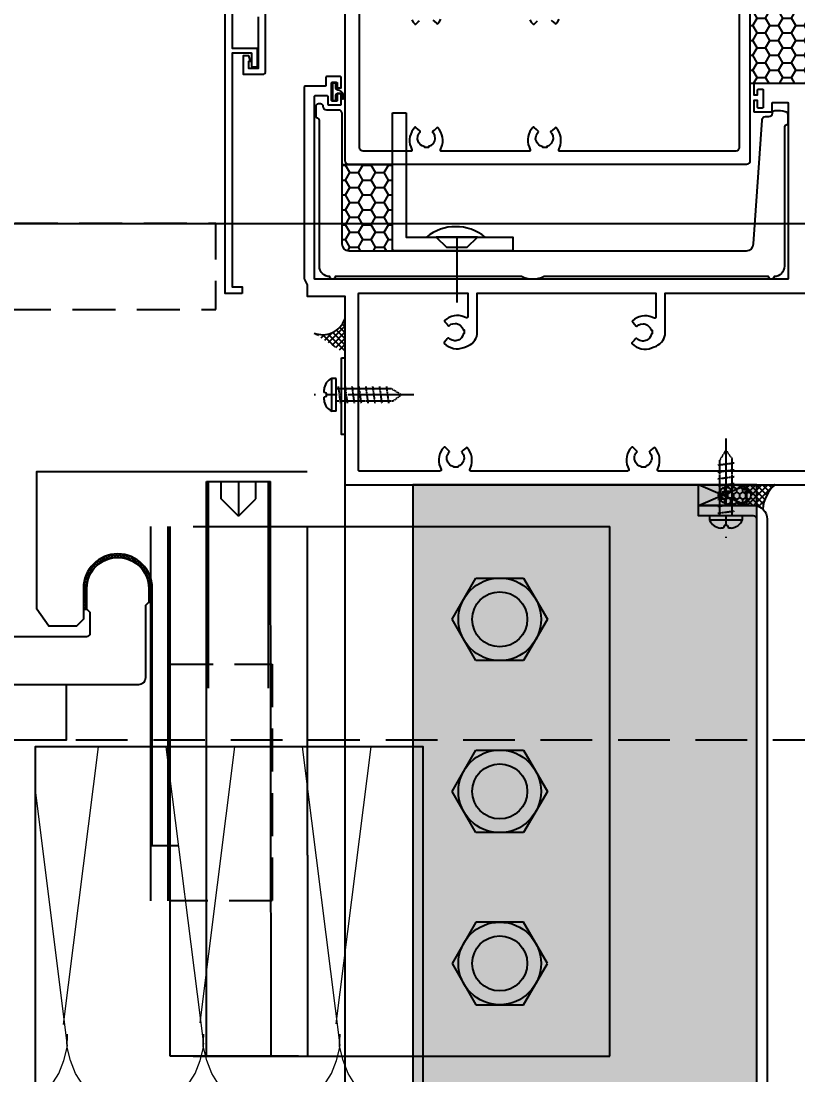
# Model space of a CAD drawing. Header units: millimetres. Extents: x 19684 to 58158, y -7929 to 13062.
# Drawn here: x 36004.4 to 36230, y 611.5 to 917.8 of the extents above; entities that cross this region are included whole.
import ezdxf

# ---------------------------------------------------------------- set-up
doc = ezdxf.new("R2010")
doc.units = ezdxf.units.MM
for name, pattern in [('ACAD_ISO04W100', [30, 24, -3, 0, -3]), ('CENTER2', [28.575000000000003, 19.05, -3.175, 3.175, -3.175]), ('HIDDEN', [0.375, 0.25, -0.125]), ('HIDDEN2', [0.1875, 0.125, -0.0625])]:
    doc.linetypes.add(name, pattern=pattern)
for name, color, linetype in [('Alum', 4, 'Continuous'), ('CASTFIX', 1, 'Continuous'), ('F-Alum', 4, 'Continuous'), ('F-Bolt', 32, 'Continuous'), ('F-center', 6, 'ACAD_ISO04W100'), ('F-gasket', 8, 'Continuous'), ('F-Gaskets', 8, 'Continuous'), ('F-Insul', 8, 'Continuous'), ('F-seslants', 8, 'Continuous'), ('F-text', 7, 'Continuous'), ('F_MISC', 8, 'Continuous'), ('HIDDEN', 1, 'HIDDEN'), ('INSUL', 173, 'Continuous'), ('POCHET', 8, 'Continuous'), ('TEXT', 7, 'Continuous')]:
    doc.layers.add(name, color=color, linetype=linetype)
doc.layers.add('Sealant', color=1, linetype='Continuous', lineweight=25)
doc.styles.add('Arial', font='arial.ttf')
doc.dimstyles.new('Arup4', dxfattribs={"dimscale": 5, "dimtxt": 1.2, "dimasz": 1, "dimexe": 1.5, "dimexo": 1.5, "dimgap": 1, "dimtad": 1, "dimdec": 0, "dimdsep": 46, "dimtxsty": 'Arial', "dimblk": 'OBLIQUE', "dimcen": 0, "dimclrd": 1, "dimclre": 1, "dimclrt": 7, "dimadec": 0, "dimazin": 0, "dimtfac": 1, "dimtdec": 0, "dimtix": 1, "dimtofl": 0, "dimtmove": 2, "dimatfit": 3, "dimfxl": 5, "dimtolj": 1, "dimtzin": 0, "dimlwd": -1, "dimlwe": -1, "dimarcsym": 0})

# ---------------------------------------------------------------- blocks, each defined once
blk = doc.blocks.new('ding1')
at = {"layer": 'CASTFIX', "color": 9, "linetype": 'CENTER2'}
blk.add_line((1214.680535677697, -4175.415606518631), (1214.680535677697, -4204.300201433828), dxfattribs=at)
at = {"layer": 'CASTFIX', "color": 8, "linetype": 'HIDDEN2'}
for p, q in [((1212.880535677697, -4181.857616678883), (1214.680535677697, -4178.922834070187)), ((1214.680535677697, -4178.922834070187), (1216.480535677697, -4181.33858421964)), ((1217.080535677697, -4182.623013990795), (1212.280535677697, -4183.266124916723)), ((1212.880535677697, -4197.922834070187), (1212.880535677697, -4181.857616678883)), ((1216.480535677697, -4197.922834070187), (1216.480535677697, -4181.33858421964)), ((1217.080535677697, -4184.623013990795), (1212.280535677697, -4185.266124916723)), ((1217.080535677697, -4186.623013990795), (1212.280535677697, -4187.266124916723)), ((1217.080535677697, -4188.623013990795), (1212.280535677697, -4189.266124916723)), ((1217.080535677697, -4190.623013990795), (1212.280535677697, -4191.266124916723)), ((1217.080535677697, -4192.623013990795), (1212.280535677697, -4193.266124916723)), ((1217.080535677697, -4194.623013990795), (1212.280535677697, -4195.266124916723)), ((1217.080535677697, -4196.623013990795), (1212.280535677697, -4197.266124916723))]:
    blk.add_line(p, q, dxfattribs=at)
at = {"layer": 'CASTFIX'}
for p, q in [((1209.930535677697, -4197.922834070187), (1209.930535677697, -4199.172834070187)), ((1219.430535677697, -4197.922834070187), (1209.930535677697, -4197.922834070187)), ((1219.430535677697, -4197.922834070187), (1219.430535677697, -4199.172834070187)), ((1219.430535677697, -4199.172834070187), (1209.930535677697, -4199.172834070187)), ((1213.980558336815, -4201.472834070186), (1213.180535677697, -4201.472834070186)), ((1214.18056401238, -4200.722834070186), (1213.980558336815, -4201.472834070186)), ((1215.180564012408, -4200.722834070186), (1214.18056401238, -4200.722834070186)), ((1215.180564012408, -4200.722834070186), (1215.380558336844, -4201.472834070186)), ((1216.180535677697, -4201.472834070186), (1215.380558336844, -4201.472834070186))]:
    blk.add_line(p, q, dxfattribs=at)
for centre, radius, start, end in [((1213.340443233555, -4197.800682089081), 3.675631999908295, 201.9199292038799, 267.5065728459988), ((1216.020628121838, -4197.800682089082), 3.675631999908523, 272.4934271540012, 338.080070796125)]:
    blk.add_arc(centre, radius, start, end, dxfattribs=at)
blk = doc.blocks.new('*U13')
at = {"layer": 'INSUL', "lineweight": 0}
h = blk.add_hatch(dxfattribs=at)
h.set_pattern_fill('岩棉', color=256, scale=99.99999999999997, style=0, pattern_type=2)
h.set_pattern_definition([(171.78891, (53.30000799999998, 199.0476189999999), (-673.201724156126, 100.0000024861342), [3.334188999999999, -696.8453999999997]), (146.908661, (56.22287299999997, 197.1428569999999), (-158.4004043832079, 100.0000013838884), [3.488732999999999, -729.1451199999997]), (132.32733, (58.39144999999997, 194.7619049999999), (-178.2004572863524, 199.9999991336095), [3.220505999999998, -673.0857999999996]), (114.796992, (59.71145299999998, 191.9047619999999), (-39.60010136608865, 99.9999994110662), [3.147327999999999, -327.3221199999999]), (91.6202240999999, (59.80573899999997, 188.5714289999999), (-19.80005000361191, 599.9999997105074), [3.334666999999999, -696.9452999999996]), (82.82482490000001, (50.09428599999998, 111.4285709999999), (138.6003494418545, 1099.999997034129), [77.75173799999993, -16250.11299999999]), (97.17517500000001, (69.70576499999997, 111.4285709999999), (-138.600352482837, 1099.999996651516), [77.751738, -16250.113]), (88.37977579999999, (59.99431099999997, 188.5714289999999), (19.80004305400806, 599.9999999021456), [3.334666999999998, -696.9452999999995]), (65.203007, (60.08859699999997, 191.9047619999999), (39.60010129581892, 99.9999995587229), [3.147327999999997, -327.3221199999998]), (47.67266909999999, (61.40860099999998, 194.7619049999999), (178.2004567313951, 199.9999997012695), [3.220505999999999, -673.0857999999997]), (33.0913383, (63.57717799999998, 197.1428569999999), (158.4004028750618, 100.0000036376687), [3.488732999999999, -729.1451199999997]), (8.211089519999998, (66.50004199999995, 199.0476189999999), (673.2017245654224, 99.99999981557862), [3.334188999999999, -696.8453999999998]), (87.16616460000002, (49.99999999999999, 109.52381), (19.8000417858467, 300.000000301778), [1.907093999999998, -398.5826499999995]), (103.9013849999999, (50.47142999999998, 107.6190479999999), (-79.2002026466053, 299.999999628344), [1.962233999999999, -410.1069899999998]), (111.603615, (51.22571699999999, 105.7142859999999), (-19.80005052895801, 99.99999996627339), [2.048674999999998, -105.5067399999999]), (122.761347, (52.45143499999998, 103.8095239999999), (-59.40015357165493, 99.99999895630111), [2.265060999999998, -473.3977299999996]), (138.290552, (54.05429599999998, 102.3809519999999), (-118.8003028617563, 100.0000020556397), [2.147087, -448.7410799999999]), (152.003514, (55.84572899999998, 101.4285709999999), (-178.2004575064848, 99.99999862560192), [2.028856999999999, -424.03119]), (166.477202, (57.82573399999997, 100.9523809999999), (-396.0010138359245, 100.0000032088845), [2.036461999999999, -425.6205499999999]), (167.070755, (59.90002499999999, 100.4761899999999), (-415.8010658158153, 99.99999981188661), [2.128248, -444.8038799999998]), (12.92924439999999, (59.90002499999999, 100.4761899999999), (415.8010659680222, 99.99999935621643), [2.128248, -444.8038799999998]), (13.52279750000001, (61.97431599999996, 100.9523809999999), (396.0010147085891, 99.99999975312375), [2.036461999999998, -425.6205499999996]), (27.99648529999999, (63.95432099999999, 101.4285709999999), (198.0005052749503, 100.0000036439554), [2.028856999999999, -424.0311899999999]), (41.70944699999998, (65.74575499999995, 102.3809519999999), (118.8003019456717, 100.0000029682972), [2.147086999999998, -448.7410799999995]), (57.2386522, (67.34861599999996, 103.8095239999999), (198.0005044485323, 300.0000016678517), [2.265060999999998, -473.3977299999996]), (68.396384, (68.57433299999997, 105.7142859999999), (19.80005041478077, 100.0000003570638), [2.048674999999998, -105.5067399999999]), (76.098615, (69.32862099999996, 107.6190479999999), (19.80005075413857, 99.99999951570953), [1.962233999999998, -410.1069899999995]), (92.83383529999995, (69.80005099999995, 109.52381), (-19.80005025124201, 299.9999998913793), [1.907093999999999, -398.5826499999998])])
h.paths.add_polyline_path([(0, 0), (1373.896708839578, 0), (1373.896708839578, 99.99999999999997), (0, 99.99999999999997)])
at = {"layer": 'INSUL'}
blk.add_lwpolyline([(0, 0), (1373.896708839578, 0), (1373.896708839578, 99.99999999999997), (0, 99.99999999999997)], close=True, dxfattribs=at)
blk = doc.blocks.new('*U16')
at = {"layer": 'INSUL', "lineweight": 0}
h = blk.add_hatch(dxfattribs=at)
h.set_pattern_fill('岩棉', color=256, scale=200, style=0, pattern_type=2)
h.set_pattern_definition([(171.78891, (106.600016, 398.0952379999998), (-1346.403448312252, 200.0000049722685), [6.668377999999999, -1393.6908]), (146.908661, (112.445746, 394.2857139999999), (-316.8008087664159, 200.0000027677768), [6.977466, -1458.29024]), (132.32733, (116.7829, 389.5238099999999), (-356.4009145727049, 399.9999982672191), [6.441011999999996, -1346.171599999999]), (114.796992, (119.422906, 383.8095239999998), (-79.20020273217732, 199.9999988221325), [6.294656, -654.6442399999999]), (91.62022409999989, (119.611478, 377.1428579999999), (-39.60010000722383, 1199.999999421015), [6.669333999999999, -1393.890599999999]), (82.82482490000001, (100.188572, 222.857142), (277.200698883709, 2199.999994068259), [155.5034759999999, -32500.22599999999]), (97.17517500000001, (139.41153, 222.857142), (-277.200704965674, 2199.999993303032), [155.503476, -32500.22600000001]), (88.37977579999999, (119.988622, 377.1428579999999), (39.60008610801613, 1199.999999804292), [6.669333999999998, -1393.890599999999]), (65.203007, (120.177194, 383.8095239999998), (79.20020259163786, 199.9999991174459), [6.294655999999996, -654.6442399999996]), (47.67266909999999, (122.817202, 389.5238099999999), (356.4009134627904, 399.9999994025392), [6.441011999999999, -1346.1716]), (33.0913383, (127.154356, 394.2857139999999), (316.8008057501236, 200.0000072753375), [6.977465999999999, -1458.29024]), (8.211089519999998, (133.0000839999999, 398.0952379999998), (1346.403449130845, 199.9999996311573), [6.668378, -1393.6908]), (87.16616460000002, (100, 219.04762), (39.6000835716934, 600.000000603556), [3.814187999999997, -797.1652999999993]), (103.9013849999999, (100.94286, 215.2380959999999), (-158.4004052932106, 599.999999256688), [3.924467999999998, -820.2139799999997]), (111.603615, (102.451434, 211.4285719999999), (-39.60010105791604, 199.9999999325468), [4.097349999999997, -211.0134799999998]), (122.761347, (104.90287, 207.6190479999999), (-118.8003071433099, 199.9999979126023), [4.530121999999998, -946.7954599999995]), (138.290552, (108.108592, 204.7619039999999), (-237.6006057235126, 200.0000041112795), [4.294174, -897.48216]), (152.003514, (111.691458, 202.857142), (-356.4009150129696, 199.9999972512039), [4.057713999999999, -848.0623800000002]), (166.477202, (115.651468, 201.9047619999999), (-792.0020276718492, 200.0000064177691), [4.072923999999999, -851.2411]), (167.070755, (119.80005, 200.9523799999999), (-831.6021316316308, 199.9999996237733), [4.256496, -889.6077599999999]), (12.92924439999999, (119.80005, 200.9523799999999), (831.6021319360445, 199.9999987124329), [4.256496, -889.6077599999999]), (13.52279750000001, (123.9486319999999, 201.9047619999999), (792.0020294171784, 199.9999995062475), [4.072923999999997, -851.2410999999994]), (27.99648529999999, (127.908642, 202.857142), (396.0010105499008, 200.0000072879108), [4.057713999999999, -848.0623800000001]), (41.70944699999998, (131.4915099999999, 204.7619039999999), (237.6006038913436, 200.0000059365944), [4.294173999999997, -897.4821599999992]), (57.2386522, (134.697232, 207.6190479999999), (396.0010088970647, 600.0000033357035), [4.530121999999997, -946.7954599999995]), (68.396384, (137.148666, 211.4285719999999), (39.60010082956155, 200.0000007141276), [4.097349999999998, -211.0134799999999]), (76.098615, (138.6572419999999, 215.2380959999999), (39.60010150827714, 199.9999990314191), [3.924467999999996, -820.2139799999993]), (92.83383529999995, (139.6001019999999, 219.04762), (-39.60010050248402, 599.9999997827587), [3.814187999999999, -797.1652999999998])])
h.paths.add_polyline_path([(0, 0), (112.7065252531479, 0), (112.7065252531479, 200), (0, 200)])
at = {"layer": 'INSUL'}
blk.add_lwpolyline([(0, 0), (112.7065252531479, 0), (112.7065252531479, 200), (0, 200)], close=True, dxfattribs=at)
blk = doc.blocks.new('A$C094F658A')
at = {"layer": 'F-gasket'}
h = blk.add_hatch(dxfattribs=at)
h.set_pattern_fill('HONEY', color=256, scale=20, style=0)
h.set_pattern_definition([(0, (-18333.11607206305, -6249.846912693669), (3.75, 2.165063509461096), [2.5, -5]), (120, (-18333.11607206305, -6249.846912693669), (-3.749999999999999, 2.165063509461097), [2.49999999999995, -4.999999999999901]), (59.99999999999999, (-18333.11607206305, -6249.846912693669), (8.326672684688674e-16, 4.330127018922194), [-5, 2.5])])
edge = h.paths.add_edge_path()
edge.add_arc((-141.1796535638496, 64.19355180660932), 1.02821907827585, 88.44835856291212, 178.4483585629121, ccw=False)
edge.add_line((-141.1518115074869, 65.22139386297204), (-123.3518115094193, 65.22139385147602))
edge.add_arc((-123.3518115094139, 64.2213938514833), 0.999999999992724, 3.626871603046311e-08, 90.0000000003127, ccw=False)
edge.add_line((-122.3518115094193, 64.22139385211631), (-122.3518114869439, 40.71322192790103))
edge.add_line((-122.3518114869439, 40.71322192790103), (-142.207495598901, 40.7132219109335))
edge.add_line((-142.207495598901, 40.7132219109335), (-142.2074956202123, 64.22139386297204))
h = blk.add_hatch(dxfattribs=at)
h.set_pattern_fill('HONEY', color=256, scale=20, style=0)
h.set_pattern_definition([(0, (-39612.66579823811, -7734.534338942816), (3.75, 2.165063509461096), [2.5, -5]), (120, (-39612.66579823811, -7734.534338942816), (-3.749999999999999, 2.165063509461097), [2.499999999999954, -4.999999999999908]), (59.99999999999999, (-39612.66579823811, -7734.534338942816), (8.326672684688674e-16, 4.330127018922194), [-5, 2.5])])
edge = h.paths.add_edge_path()
edge.add_line((-246.1718376682547, 2.105512692127377), (-246.1718562976966, 17.11251645133598))
edge.add_line((-246.1718562976966, 17.11251645133598), (-257.1749383480565, 17.11251645133598))
edge.add_line((-257.1749383480565, 17.11251645133598), (-260.8749383898612, 17.11251645133598))
edge.add_line((-260.8749383898612, 17.11251645133598), (-260.8749197604193, 2.105512619920773))
edge.add_line((-260.8749197604193, 2.105512619920773), (-260.8749197604193, -5.887647934810957))
edge.add_arc((-258.8749197604193, -5.887647934810957), 2, 180, 270)
edge.add_line((-258.8749197604193, -7.887647934810957), (-245.6718376682547, -7.887647934781853))
edge.add_arc((-245.6718376682693, -7.387647934796405), 0.4999999999854481, 180.0000000016675, 270.00000000166756, ccw=False)
edge.add_line((-246.1718376682547, -7.387647934810957), (-246.1718376682547, 2.105512692127377))
at = {"layer": 'F-Alum'}
blk.add_line((-246.1718562976966, 32.19041691612802), (-242.1718562976966, 32.19041691612802), dxfattribs=at)
for points in [[(-289.7807992888702, -20.34693403798155), (-294.7807992888702, -20.34693403798155), (-294.7807992888702, 70)], [(-240.5632654406072, 59.21873234031955), (-240.1700131941179, 58.58952874594252), (-239.6981104983279, 58.0389756008517), (-239.6194600490271, 57.96032515153638), (-239.5014843750832, 57.96032515153638), (-239.3835087011394, 57.99965037619404), (-238.6953172697686, 58.62885397058562), (-238.3413902479224, 58.90413054311648)], [(-234.4481930076436, 59.14008189103333), (-234.0942659858119, 58.86480531847337), (-233.2633068910509, 58.12617501203204), (-233.0718101449311, 58.07830082549481), (-232.9800512873917, 58.1241802542645), (-232.4819317751826, 58.7468296445295), (-232.1280047533364, 59.37603323892108)], [(-206.2182983290404, 59.21873234031955), (-205.8250460825511, 58.58952874594252), (-205.3531433867611, 58.0389756008517), (-205.2744929374603, 57.96032515153638), (-205.1565172635164, 57.96032515153638), (-205.0385415895726, 57.99965037619404), (-204.3503501582018, 58.62885397058562), (-203.9964231363556, 58.90413054311648)], [(-200.1032258960768, 59.14008189103333), (-199.7492988742451, 58.86480531847337), (-198.9183397794841, 58.12617501203204), (-198.7268430333643, 58.07830082549481), (-198.6350841758249, 58.1241802542645), (-198.1369646636158, 58.7468296445295), (-197.7830376417696, 59.37603323892108)]]:
    blk.add_lwpolyline(points, dxfattribs=at)
for points in [[(-292.7807992888702, 67.70000000001164), (-292.7807992888702, 51), (-285.5008423742693, 51), (-285.5008423742693, 45.74506357431528, -0.4142135623645707), (-285.7508423742693, 45.49506357428618), (-286.7007923742494, 45.49506357428618, -0.414213562373095), (-287.0007923742378, 45.79506357430364), (-287.0007923742378, 49.29999999998836, 0.4142135623730951), (-287.2007923742494, 49.5), (-292.7809992888797, 49.5), (-292.7809992888797, -18.34693403798155), (-289.7807992888702, -18.34693403798155), (-289.7807992888702, -20.34693403798155)], [(-285.2220852225582, 60.14543816653895), (-285.2220852225582, 45.06374013668392), (-287.9052857781498, 45.06374013668392), (-287.9052857781498, 47.19279527748586), (-287.3686456670257, 47.19279527748586), (-287.9052857781498, 48.80271561082918), (-289.5152061115077, 48.80271561082918), (-289.5152061115077, 43.45381980331149), (-283.5755247780908, 43.45381980331149, 0.4142135623730949), (-283.0755247780908, 43.95381980332604), (-283.0755247780908, 64.3652788332547)], [(-260, 64.3652788332547), (-260, 18.31386352633126, 0.414213562373095), (-259, 17.31386352633126), (-143.2074956095603, 17.31386352633126, 0.4142135623731178), (-142.2074956095457, 18.31386352633126), (-142.2074956095603, 63.90191894437885, -0.4142135623731173)], [(-145.4273362762615, 63.9019189443643), (-145.4273362762615, 22.07034430415661, -0.4142135623730701), (-146.427336276276, 21.07034430414205), (-197.5836476259719, 21.07034430414205, -0.5174655677545755), (-197.8665447260428, 21.4701903394598), (-197.3897853952803, 22.82100844327942), (-197.2324844966934, 23.56818771161488), (-197.2324844966934, 24.354692204608), (-197.2718097213365, 25.10187147294346), (-197.4684358445811, 25.84905074127892), (-197.7830376417696, 26.59623000961437), (-198.1369646636158, 27.22543360400596), (-198.6388294353237, 27.85276456864085), (-198.8344699639711, 27.89189267437905), (-199.0414448305528, 27.73666152443911), (-199.7492988742451, 27.10745793004753), (-200.1032258960768, 26.83218135750212), (-200.2133365251066, 26.61196009948617), (-200.1818763453775, 26.51757956031361), (-199.9459249974752, 26.28162821242586), (-199.6088516433374, 25.6074815041211), (-199.4982224399428, 24.61181867343839), (-199.6313232002867, 24.07941563206259), (-200.0393224060244, 23.26341722058714), (-200.7746676947427, 22.63312125884113), (-201.3616330848599, 22.41300923755625), (-201.3616330848599, 22.15247962424473), (-202.4627393750416, 22.15247962424473), (-202.4627393750416, 22.34419009441626), (-203.209918643377, 22.62438232003478), (-203.6818213391525, 22.91932150488719), (-204.1593419241835, 23.4764288541046), (-204.3503501582018, 23.92211473346106), (-204.5763488257944, 24.50325416438864), (-204.4655168875324, 25.50074160867371), (-204.0750735856564, 26.28162821242586), (-203.7919319681969, 26.61196009945706), (-203.7604717884678, 26.67488045891514), (-203.7604717884678, 26.75353090820136), (-203.7997970131109, 26.87150658215978), (-203.9964231363556, 27.06813270540442), (-204.3503501582018, 27.34340927794983), (-205.0385415895726, 27.97261287234141), (-205.1565172635164, 28.01193809698452), (-205.2744929374603, 28.01193809698452), (-205.3531433868047, 27.9332876476401), (-205.8250460825511, 27.38273450259294), (-206.2182983290404, 26.75353090820136), (-206.5329001262435, 26.04567686452356), (-206.7688514741312, 25.2984975961881), (-206.847501923432, 24.51199310319498), (-206.847501923432, 23.76481383485952), (-206.7295262494881, 22.97830934188096), (-206.4935749015858, 22.27045529818861), (-206.1699747623352, 21.48456924574566, -0.5338388893788827), (-206.4473781918932, 21.07034430415661), (-231.9286147375387, 21.07034430414205, -0.5174655677546578), (-232.2115118376096, 21.4701903394598), (-231.7347525068471, 22.82100844327942), (-231.5774516082602, 23.56818771161488), (-231.5774516082602, 24.354692204608), (-231.6167768329033, 25.10187147294346), (-231.8134029561479, 25.84905074127892), (-232.1280047533364, 26.59623000961437), (-232.4819317751826, 27.22543360400596), (-232.9837965468905, 27.85276456864085), (-233.1794370755379, 27.89189267437905), (-233.3864119421196, 27.73666152443911), (-234.0942659858119, 27.10745793004753), (-234.4481930076436, 26.83218135750212), (-234.5583036366734, 26.61196009948617), (-234.5268434569443, 26.51757956031361), (-234.290892109042, 26.28162821242586), (-233.9538187549042, 25.6074815041211), (-233.8431895515096, 24.61181867343839), (-233.9762903118535, 24.07941563206259), (-234.3842895175912, 23.26341722058714), (-235.1196348063095, 22.63312125884113), (-235.7066001964267, 22.41300923755625), (-235.7066001964267, 22.15247962424473), (-236.8077064866084, 22.15247962424473), (-236.8077064866084, 22.34419009441626), (-237.5548857549438, 22.62438232003478), (-238.0267884507193, 22.91932150488719), (-238.5043090357503, 23.4764288541046), (-238.6953172697686, 23.92211473346106), (-238.9213159373612, 24.50325416438864), (-238.8104839990992, 25.50074160867371), (-238.4200406972232, 26.28162821242586), (-238.1368990797637, 26.61196009945706), (-238.1054389000346, 26.67488045891514), (-238.1054389000346, 26.75353090820136), (-238.1447641246777, 26.87150658215978), (-238.3413902479224, 27.06813270540442), (-238.6953172697686, 27.34340927794983), (-239.3835087011394, 27.97261287234141), (-239.5014843750832, 28.01193809698452), (-239.6194600490271, 28.01193809698452), (-239.6981104983715, 27.9332876476401), (-240.1700131941179, 27.38273450259294), (-240.5632654406072, 26.75353090820136), (-240.8778672378103, 26.04567686452356), (-241.113818585698, 25.2984975961881), (-241.1924690349988, 24.51199310319498), (-241.1924690349988, 23.76481383485952), (-241.0744933610549, 22.97830934188096), (-240.8385420131526, 22.27045529818861), (-240.514941873902, 21.48456924574566, -0.5338388893789282), (-240.79234530346, 21.07034430415661), (-254.7068791110505, 21.07034430414205, -0.4142135623732741), (-255.7068791110651, 22.07034430417116), (-255.7068791110505, 63.90191894437885, -0.4142135623730708)], [(-124.3205499226169, 40.71322192680964), (-141.0012831990316, 40.71322192679509, 0.4142135623729753), (-141.2012831990432, 40.51322192678344), (-141.2012831990432, 37.42581587654422), (-140.1054811822978, 37.42581587654422), (-140.1054811822978, 38.86951890168712, -0.4142135623730951), (-139.9054811823007, 39.06951890166965), (-138.6617781571549, 39.06951890166965, -0.4142135623733033), (-138.4617781571578, 38.86951890168712), (-138.4617781571724, 33.7905088178959, -0.4142135623746013), (-138.6617781571695, 33.59050881789881), (-139.9054811822862, 33.59050881789881, -0.4142135623713806), (-140.1054811822978, 33.79050881791045), (-140.1054811822978, 35.78211285141879), (-141.2012831990432, 35.78211285141879), (-141.2012831990432, 32.69470680115046, 0.4142135623730951), (-141.0012831990607, 32.49470680115337), (-136.0578031602781, 32.49470680115337, 0.4142135623730951), (-135.8578031602665, 32.69470680116501), (-135.8578031602665, 35.0342118430417, -0.4142135623735659), (-135.6578031602548, 35.23421184303879), (-131.4432630314986, 35.23421184302424, -0.4142135623726463), (-131.2432630315161, 35.0342118430417), (-131.2432630315161, -15.9861364736862, -0.4142135623730906), (-131.4432630315132, -16.18613647368329), (-268.5664161340101, -16.18613647366874, -0.4142135623730949), (-268.7664161340217, -15.9861364736571), (-268.7664161340217, 37.0342118430417, -0.4142135623737194), (-268.5664161340246, 37.23421184303879), (-265.1311090753734, 37.23421184302424, -0.4142135623729286), (-264.9311090753909, 37.0342118430417), (-264.9311090753909, 34.69470680115046, 0.414213562373553), (-264.7311090754083, 34.49470680115337), (-261.2958020167425, 34.49470680115337, 0.4142135623734385), (-261.0958020167454, 34.69470680115046), (-261.09580201676, 37.78211285141879), (-262.1916040335054, 37.78211285141879), (-262.1916040335054, 35.7905088178959, -0.4142135623748017), (-262.3916040335025, 35.59050881789881), (-263.6353070586483, 35.59050881789881, -0.4142135623715966), (-263.8353070586454, 35.7905088178959), (-263.8353070586454, 40.86951890168712, -0.4142135623728871), (-263.6353070586483, 41.06951890166965), (-262.391604033488, 41.06951890166965, -0.4142135623738339), (-262.1916040335054, 40.86951890168712), (-262.1916040335054, 39.42581587654422), (-261.09580201676, 39.42581587654422), (-261.09580201676, 42.51322192681255, 0.4142135623736362), (-261.2958020167571, 42.71322192680964), (-265.2790100837592, 42.71322192679509, 0.4142135623725123), (-265.4790100837708, 42.51322192678344), (-265.4790100837708, 40.1737168849213, -0.4142135623734697), (-265.6790100837679, 39.97371688490966), (-271.5798716801073, 39.97371688490966, 0.414213562373532), (-271.7798716801044, 39.77371688492713), (-271.7798716801044, -16.13892287817725, 0.1164338214658382), (-271.7587571182958, -16.22836559727148), (-270.9580201675271, -17.82983949880872), (-270.9580201675271, -21.11724554907414), (-260, -21.11724554907414), (-260, -75.90734638672438), (-81.00106320224586, -75.90734638672438)], [(-54.35391379179782, -71.90734638672438), (-168.9269166139129, -71.90734638672438, -0.5174655677545603), (-169.2098137139837, -71.50750035140663), (-168.7330543832359, -70.15668224758701), (-168.5757534846343, -69.40950297925156), (-168.5757534846343, -68.62299848625844), (-168.6150787092774, -67.87581921792298), (-168.8117048325366, -67.12863994958752), (-169.1263066297251, -66.38146068125207), (-169.4802336515713, -65.75225708686048), (-169.9820984232792, -65.12492612222559), (-170.177738951912, -65.08579801648739), (-170.3847138184938, -65.24102916642732), (-171.0925678621861, -65.87023276081891), (-171.4464948840323, -66.14550933336432), (-171.5566055130475, -66.36573059138027), (-171.5251453333331, -66.46011113055283), (-171.4071696593601, -66.57808680452581), (-171.1122304745222, -66.99100166329299), (-170.9352669635846, -67.52189219609136), (-170.8566165142984, -68.22974623976916), (-170.8959417389415, -68.58367326161533), (-170.9745921882422, -68.89827505880385), (-171.2891939854308, -69.52747865319543), (-171.4858201086754, -69.80275522574084), (-172.0363732537662, -70.27465792153089), (-172.3509750509693, -70.43195882013242), (-172.7049020728009, -70.56468145331019), (-172.7049020728009, -70.8252110666217), (-173.8060083629825, -70.8252110666217), (-173.8060083629825, -70.63350059645018), (-174.553187631318, -70.35330837083166), (-175.0250903270935, -70.05836918597925), (-175.3790173489542, -69.6454543271393), (-175.5756434721989, -69.33085252995079), (-175.6936191461573, -69.05557595740538), (-175.8312574324227, -68.7016489355592), (-175.8705826570804, -68.38704713837069), (-175.8705826570804, -68.03312011652451), (-175.8312574324227, -67.67919309467834), (-175.7329443708004, -67.32526607283216), (-175.4183425736119, -66.69606247844058), (-175.1352009561379, -66.36573059140937), (-175.1037407764088, -66.3028102319513), (-175.1037407764088, -66.22415978266508), (-175.1430660010519, -66.10618410872121), (-175.3396921243111, -65.90955798546202), (-175.6936191461573, -65.63428141291661), (-176.3818105775135, -65.00507781852502), (-176.4997862514574, -64.96575259388192), (-176.6177619254158, -64.96575259388192), (-176.6964123747457, -65.04440304322634), (-177.1683150704921, -65.5949561882735), (-177.5615673169959, -66.22415978266508), (-177.8761691141844, -66.93201382634288), (-178.1121204620868, -67.67919309467834), (-178.190770911373, -68.46569758767146), (-178.190770911373, -69.21287685600691), (-178.0727952374291, -69.99938134898548), (-177.8368438895413, -70.70723539267783), (-177.5132437502907, -71.49312144512078, -0.5338388893789205), (-177.7906471798342, -71.90734638670983), (-223.4409794256499, -71.90734638672438, -0.5174655677546278), (-223.7238765257207, -71.50750035140663), (-223.2471171949728, -70.15668224758701), (-223.0898162963713, -69.40950297925156), (-223.0898162963713, -68.62299848625844), (-223.1291415210144, -67.87581921792298), (-223.3257676442736, -67.12863994958752), (-223.6403694414621, -66.38146068125207), (-223.9942964633083, -65.75225708686048), (-224.4961612350162, -65.12492612222559), (-224.691801763649, -65.08579801648739), (-224.8987766302307, -65.24102916642732), (-225.6066306739231, -65.87023276081891), (-225.9605576957692, -66.14550933336432), (-226.0706683247845, -66.36573059138027), (-226.03920814507, -66.46011113055283), (-225.921232471097, -66.57808680452581), (-225.6262932862592, -66.99100166329299), (-225.4493297753215, -67.52189219609136), (-225.3706793260353, -68.22974623976916), (-225.4100045506784, -68.58367326161533), (-225.4886549999792, -68.89827505880385), (-225.8032567971677, -69.52747865319543), (-225.9998829204123, -69.80275522574084), (-226.5504360655032, -70.27465792153089), (-226.8650378627062, -70.43195882013242), (-227.2189648845379, -70.56468145331019), (-227.2189648845379, -70.8252110666217), (-228.3200711747195, -70.8252110666217), (-228.3200711747195, -70.63350059645018), (-229.0672504430549, -70.35330837083166), (-229.5391531388304, -70.05836918597925), (-229.8930801606912, -69.6454543271393), (-230.0897062839358, -69.33085252995079), (-230.2076819578942, -69.05557595740538), (-230.3453202441597, -68.7016489355592), (-230.3846454688173, -68.38704713837069), (-230.3846454688173, -68.03312011652451), (-230.3453202441597, -67.67919309467834), (-230.2470071825373, -67.32526607283216), (-229.9324053853488, -66.69606247844058), (-229.6492637678748, -66.36573059140937), (-229.6178035881458, -66.3028102319513), (-229.6178035881458, -66.22415978266508), (-229.6571288127889, -66.10618410872121), (-229.8537549360481, -65.90955798546202), (-230.2076819578942, -65.63428141291661), (-230.8958733892505, -65.00507781852502), (-231.0138490631944, -64.96575259388192), (-231.1318247371528, -64.96575259388192), (-231.2104751864827, -65.04440304322634), (-231.682377882229, -65.5949561882735), (-232.0756301287329, -66.22415978266508), (-232.3902319259214, -66.93201382634288), (-232.6261832738237, -67.67919309467834), (-232.7048337231099, -68.46569758767146), (-232.7048337231099, -69.21287685600691), (-232.586858049166, -69.99938134898548), (-232.3509067012783, -70.70723539267783), (-232.0273065620277, -71.49312144512078, -0.5338388893788903), (-232.3047099915711, -71.90734638670983), (-255.8000000000175, -71.90734638672438, -0.4142135623731991), (-256, -71.7073463867273), (-256, -20.38613647366583, -0.4142135623731366), (-255.8000000000029, -20.18613647366874), (-224.2516020324401, -20.18613647366874), (-224.2516020324401, -27.08234230782546, -0.5174655677543073), (-224.6514480677724, -27.3652394078963), (-226.0022661715775, -26.88848007714842), (-226.749445439913, -26.73117917856143), (-227.5359499329061, -26.73117917856143), (-228.2831292012415, -26.77050440320454), (-229.030308469577, -26.96713052646373), (-229.7774877379125, -27.2817323236377), (-230.4066913322895, -27.63565934548387), (-231.0340222969389, -28.13752411719179), (-231.0731504026626, -28.33316464583913), (-230.9179192527372, -28.54013951242086), (-230.2887156583456, -29.24799355611322), (-230.0134390858002, -29.60192057795939), (-229.7932178277697, -29.71203120697464), (-229.6988372886117, -29.68057102724561), (-229.5808616146387, -29.56259535328718), (-229.1679467558715, -29.26765616844932), (-228.6370562230732, -29.09069265751168), (-227.9292021793954, -29.01204220822547), (-227.5752751575492, -29.05136743286857), (-227.2606733603607, -29.13001788215479), (-226.6314697659691, -29.44461967935786), (-226.3561931934237, -29.6412458026025), (-225.8842904976336, -30.19179894769331), (-225.7269895990321, -30.50640074489638), (-225.5942669658398, -30.86032776672801), (-225.3337373525428, -30.86032776672801), (-225.3337373525428, -31.96143405690964), (-225.5254478226998, -31.96143405690964), (-225.8056400483329, -32.7086133252451), (-226.1005792331853, -33.18051602103515), (-226.5134940920252, -33.53444304288132), (-226.8280958892137, -33.73106916612596), (-227.1033724617591, -33.84904484008439), (-227.4572994836053, -33.98668312634982), (-227.7719012807938, -34.02600835100748), (-228.12582830264, -34.02600835100748), (-228.4797553244862, -33.98668312634982), (-228.8336823463324, -33.8883700647275), (-229.4628859407094, -33.57376826752443), (-229.7932178277551, -33.29062665006495), (-229.8561381872132, -33.25916647033591), (-229.9347886364994, -33.25916647033591), (-230.0527643104433, -33.29849169497902), (-230.2493904337025, -33.49511781823821), (-230.5246670062479, -33.84904484008439), (-231.1538706006249, -34.53723627144063), (-231.1931958252826, -34.65521194538451), (-231.1931958252826, -34.77318761934293), (-231.1145453759236, -34.85183806867281), (-230.563992230891, -35.3237407644192), (-229.9347886364994, -35.71699301092303), (-229.2269345928216, -36.03159480811155), (-228.4797553244862, -36.26754615601385), (-227.6932508314931, -36.34619660530007), (-226.9460715631576, -36.34619660530007), (-226.159567070179, -36.22822093135619), (-225.4517130264867, -35.99226958345389), (-224.6658269740292, -35.66866944421781, 0.2877505058483109), (-221.5120969905693, -32.17158029929851), (-221.5120969905693, -20.18613647366874), (-169.6800757083838, -20.18613647366874), (-169.6800757083838, -27.19417035886727, -0.5174655677543089), (-170.0799217437016, -27.47706745893811), (-171.4307398475212, -27.00030812817567), (-172.1779191158566, -26.84300722958869), (-172.9644236088498, -26.84300722958869), (-173.7116028771852, -26.8823324542318), (-174.4587821455207, -27.07895857747644), (-175.2059614138561, -27.39356037466496), (-175.8351650082332, -27.74748739651113), (-176.4624959728826, -28.24935216821905), (-176.5016240786063, -28.44499269686639), (-176.3463929286809, -28.65196756343357), (-175.7171893342893, -29.35982160712592), (-175.4419127617439, -29.7137486289721), (-175.2216915037134, -29.8238592580019), (-175.1273109645554, -29.79239907827287), (-175.0093352905824, -29.67442340429989), (-174.5964204318152, -29.37948421947658), (-174.0655298990168, -29.20252070852439), (-173.357675855339, -29.12387025923817), (-173.0037488334929, -29.16319548388128), (-172.6891470363043, -29.24184593318205), (-172.0599434419128, -29.55644773037056), (-171.7846668693674, -29.75307385361521), (-171.3127641735773, -30.30362699870602), (-171.1554632749758, -30.61822879590909), (-171.0227406417835, -30.97215581775527), (-170.7622110284865, -30.97215581775527), (-170.7622110284865, -32.0732621079369), (-170.9539214986435, -32.0732621079369), (-171.2341137242765, -32.82044137627236), (-171.5290529091289, -33.29234407204785), (-171.9419677679689, -33.64627109389403), (-172.2565695651574, -33.84289721713867), (-172.5318461377028, -33.9608728910971), (-172.885773159549, -34.09851117737708), (-173.2003749567375, -34.13783640202018), (-173.5543019785837, -34.13783640202018), (-173.9082290004299, -34.09851117737708), (-174.262156022276, -34.0001981157402), (-174.8913596166531, -33.68559631855169), (-175.2216915036988, -33.40245470107766), (-175.2846118631569, -33.37099452136317), (-175.3632623124431, -33.37099452136317), (-175.481237986387, -33.41031974600628), (-175.6778641096462, -33.60694586925092), (-175.9531406821916, -33.9608728910971), (-176.5823442765686, -34.64906432246789), (-176.6216695012263, -34.76703999639722), (-176.6216695012263, -34.88501567035564), (-176.5430190518673, -34.96366611970006), (-175.9924659068347, -35.43556881544646), (-175.3632623124431, -35.82882106193574), (-174.6554082687653, -36.14342285913881), (-173.9082290004299, -36.37937420702656), (-173.1217245074367, -36.45802465631277), (-172.3745452391013, -36.45802465631277), (-171.5880407461227, -36.34004898238345), (-170.8801867024304, -36.10409763448115), (-170.0943006499729, -35.78049749523052, 0.2877505058483109), (-166.9405706665129, -32.28340835031122), (-166.9405706665129, -20.18613647366874), (-125.8902292310086, -20.18613647366874)]]:
    blk.add_lwpolyline(points, format="xyb", dxfattribs=at)
blk.add_lwpolyline([(-258.8749197584984, -7.88764792328584), (-143.3062073578549, -7.886145244570798, 0.4142135623730098), (-141.3062073578549, -5.886145244570798), (-138.8062073578549, 30.11390414999914, -0.4142135623730295), (-137.8062073578549, 31.11390414999914), (-136.8062073578549, 31.11390414999914, 0.414213562373095), (-135.8062073578549, 32.11390414999914), (-135.8062073578549, 32.41390415001661, -0.26197165896624), (-134.8062073578549, 32.91390415001661, -0.06416357628995602), (-132.0754148848864, 32.62682878473424, -0.3475337925585293), (-131.3062073578549, 31.65382578657591), (-131.3062073578549, 29.11390414999914, -0.414213562373095), (-131.8062073578549, 28.61390414999914, 0.414213562373095), (-132.3062073578549, 28.11390414999914), (-132.3062073579131, -12.3861452445708, -0.414213562373095), (-135.3062073579131, -15.3861452445708, -0.9999999999999999), (-136.9062073578898, -15.3861452445708), (-202.1071326057572, -15.3861452445708, -0.2424242424232402), (-208.7071326057339, -15.3861452445708), (-262.7749197585217, -15.38764792328584, -0.9999999999999999), (-264.3749197584984, -15.38764792331494, -0.414213562373095), (-267.3749197584984, -12.38764792331494), (-267.3749197584984, 30.11240147124045, 0.414213562373095), (-267.8749197584984, 30.61240147124045, -0.414213562373095), (-268.3749197584984, 31.11240147124045), (-268.3749197584984, 34.41240147125791, -0.26197165896624), (-267.3749197584984, 34.91240147125791, -0.26197165896624), (-266.3749197584984, 34.41240147125791), (-266.3749197584984, 34.11240147124045, 0.414213562373095), (-265.3749197584984, 33.11240147124045), (-261.8749197584984, 33.11240147124045, -0.4142135623730622), (-260.8749197584984, 32.11240147124045), (-260.8749197584984, -5.88764792328584, 0.4142135623731104), (-258.8749197584984, -7.88764792328584)], format="xyb", close=True, dxfattribs=at)
at = {"layer": 'F-Alum', "elevation": -1.357158461272619e-10}
blk.add_lwpolyline([(-242.1718562976966, 32.19041691612802), (-242.1718376682547, -3.887647934781853), (-211.1718376682547, -3.887647934810957), (-211.1718376682547, -7.887647934810957), (-245.6718376682547, -7.887647934781853, -0.4142135623729447), (-246.1718376682547, -7.387647934810957), (-246.1718562976966, 32.19041691612802)], format="xyb", dxfattribs=at)
at = {"layer": 'F-gasket'}
blk.add_lwpolyline([(-142.2074956202123, 64.22139386297204, -0.4142135623730951), (-141.1518115074869, 65.22139386297204), (-123.3518115094193, 65.22139385147602, -0.4142135621890232), (-122.3518115094193, 64.22139385211631), (-122.3518114869439, 40.71322192790103), (-142.207495598901, 40.7132219109335)], format="xyb", close=True, dxfattribs=at)
at = {"layer": 'F-gasket', "ltscale": 250}
blk.add_lwpolyline([(-246.1718376682547, 2.105512692127377), (-246.1718562976966, 17.11251645133598), (-257.1749383480565, 17.11251645133598), (-260.8749383898612, 17.11251645133598), (-260.8749197604193, 2.105512619920773), (-260.8749197604193, -5.887647934810957, 0.4142135623730315), (-258.8749197604193, -7.887647934810957), (-245.6718376682547, -7.887647934781853, -0.4142135623730945), (-246.1718376682547, -7.387647934810957)], format="xyb", close=True, dxfattribs=at)
at = {"layer": 'F-Gaskets'}
blk.add_lwpolyline([(-262.8233835273422, 40.83001385978423), (-263.3234335273155, 40.83001385978423, 0.414213562373095), (-263.573408527358, 40.58003885979997), (-263.573408527358, 36.0799888597976, 0.414213562373095), (-263.3234335273155, 35.83001385978423), (-262.8233835273422, 35.83001385978423, 0.4142135623732282), (-262.573408527358, 36.0799888597976), (-262.573408527358, 37.33006385978661, -0.414213562373095), (-262.0734585273312, 37.83001385978423), (-261.7736664183321, 37.83001385978423, -0.5173964972509594), (-260.8120457786717, 36.74297382539953, 0.2759327187054382), (-260.8359654296655, 36.52287618318223, 0.7886358641544985), (-260.4327555263881, 36.39282484992873, 0.4573379824077483), (-261.8496302188723, 38.78611821919912), (-262.0734585273312, 38.83001385978423, -0.414213562373095), (-262.573408527358, 39.32996385978186), (-262.573408527358, 40.58003885979997, 0.414213562373095)], format="xyb", close=True, dxfattribs=at)
at = {"layer": 'POCHET', "linetype": 'CENTER2'}
blk.add_line((-227.4323008639913, -3.887647934781853), (-227.4323008640495, -24.88764793478185), dxfattribs=at)
at = {"layer": 'POCHET'}
blk.add_lwpolyline([(-233.4323008639913, -3.887647934781853), (-230.4323008639913, -6.887647934781853), (-224.4323008639913, -6.887647934781853), (-221.4323008639913, -3.887647934810957)], close=True, dxfattribs=at)
blk.add_arc((-227.7911575571343, -14.45784672076115), 13.57319233015869, 51.14677504395269, 128.8532249560473, dxfattribs=at)
blk = doc.blocks.new('_OBLIQUE')
at = {"color": 0, "linetype": 'ByBlock'}
blk.add_line((-0.5, -0.5), (0.5, 0.5), dxfattribs=at)
blk = doc.blocks.new('*D118')
at = {"color": 1, "linetype": 'Continuous', "transparency": 16777216}
for p, q in [((36480.11599859057, 858.9247066377607), (36480.11599859057, 868.9247066377607)), ((35939.40225916869, 858.9188761364817), (36495.11599859057, 858.9188761364818)), ((36419.69810728657, 858.9247066377607), (36495.11599859057, 858.9247066377607)), ((36480.11599859057, 858.9188761364818), (36480.11599859057, 848.9188761364818))]:
    blk.add_line(p, q, dxfattribs=at)
at = {"layer": 'Defpoints', "color": 0, "transparency": 16777216}
for p in [(35924.40225916869, 858.9188761364817), (36404.69810728657, 858.9247066377607), (36480.11599859057, 858.9188761364818)]:
    blk.add_point(p, dxfattribs=at)
at = {"color": 1, "transparency": 16777216, "xscale": 10, "yscale": 10, "zscale": 10}
for p, rotation in [((36480.11599859057, 858.9247066377607), 270), ((36480.11599859057, 858.9188761364818), 90)]:
    blk.add_blockref('_OBLIQUE', p, dxfattribs=dict(at, rotation=rotation))
at = {"color": 7, "transparency": 16777216, "insert": (36463.9891227379, 858.9217913871107), "char_height": 12, "attachment_point": 5, "rotation": 90, "style": 'Arial'}
blk.add_mtext('\\A1;0', dxfattribs=at)

msp = doc.modelspace()

# ---------------------------------------------------------------- hatches: boundary and pattern name
at = {"layer": 'F-Insul', "ltscale": 250}
h = msp.add_hatch(dxfattribs=at)
h.set_pattern_fill('ANSI37', color=256, scale=10, angle=-90.00000000000001, style=0)
h.set_pattern_definition([(44.99999999999999, (34010.6324823124, -21398.83867526611), (0.8838834764831843, -0.8838834764831843), []), (315, (34010.6324823124, -21398.83867526611), (-0.8838834764831843, -0.8838834764831843), [])])
edge = h.paths.add_edge_path()
edge.add_line((36096.96559511901, 822.1040515797822), (36089.44841859459, 827.1335733063343))
edge.add_arc((36092.02294331018, 834.0915841102569), 7.419035776873867, 249.6950865131287, 314.229459687127)
edge.add_line((36097.19797021896, 828.7754587964619), (36096.96559511901, 822.1040515797677))
edge = h.paths.add_edge_path()
edge.add_line((36098.40289544128, 822.1110437506604), (36096.96559511901, 822.1040515797677))
edge.add_line((36096.96559511901, 822.1040515797677), (36097.19797021895, 828.7754587964619))
edge.add_arc((36092.31132281532, 832.7304588207217), 6.286600674392655, 321.0150795681439, 345.6910612625456)
edge.add_line((36098.40289544128, 831.1767242931846), (36098.40289544129, 822.111043750675))
at = {"layer": 'F-seslants', "ltscale": 250}
h = msp.add_hatch(dxfattribs=at)
h.set_pattern_fill('HONEY', color=256, scale=8, angle=-90.00000000000001, style=0)
h.set_pattern_definition([(90, (11614.55570095167, 2273.345146576411), (0.8660253999999997, 1.5), [1, -2]), (330.0000000000001, (11614.55570095167, 2273.345146576411), (0.8660254056766584, -1.499999996722579), [1, -2]), (30.00000000000004, (11614.55570095167, 2273.345146576411), (1.732050805676658, 3.277420613658806e-09), [-2, 1])])
edge = h.paths.add_edge_path()
edge.add_ellipse((36211.64830557261, 780.015267774902), major_axis=(4.705385209057566, 1.250745287965791e-07), ratio=0.6380121188650788, start_angle=0, end_angle=360)
h = msp.add_hatch(dxfattribs=at)
h.set_pattern_fill('ANSI37', color=256, scale=10, style=0)
h.set_pattern_definition([(315, (11204.84498711845, 2366.134656648911), (-0.8838834764831843, -0.8838834764831844), []), (225, (11204.84498711845, 2366.134656648911), (-0.8838834764831844, 0.8838834764831843), [])])
edge = h.paths.add_edge_path()
edge.add_ellipse((36211.64830557261, 780.015267774902), major_axis=(4.705385209057566, 1.250745287965791e-07), ratio=0.6380121188650788, start_angle=317.3473259395387, end_angle=402.6526721170927, ccw=False)
edge.add_line((36215.10899645988, 777.9811926819993), (36215.10899645988, 777.0131749726015))
edge.add_line((36215.10899645988, 777.013174972587), (36217.10899645988, 777.0131749595193))
edge.add_arc((36217.10899645988, 773.0131749595193), 4, 407.8261009928495, 450, ccw=False)
edge.add_arc((36230.36394813294, 775.0922278948156), 10.60643871241276, 491.65157233684397, 535.211572475169, ccw=False)
edge.add_line((36223.31491912603, 783.0173608413343), (36215.10899645988, 783.0173606232011))
edge.add_line((36215.10899645988, 783.0173606232011), (36215.10899645988, 782.0493429768858))
at = {"layer": 'TEXT', "ltscale": 250}
h = msp.add_hatch(dxfattribs=at)
h.set_pattern_fill('ANSI37', color=256, scale=5, angle=-1.272221872585407e-14)
h.set_pattern_definition([(44.99999999999999, (-3896.044787326566, -6781.715149839319), (-0.4419417382415921, 0.4419417382415923), []), (135, (-3896.044787326566, -6781.715149839319), (-0.4419417382415923, -0.4419417382415921), [])])
edge = h.paths.add_edge_path()
edge.add_line((36022.45363600977, 752.924701400686), (36022.45363600977, 746.924701400686))
edge.add_line((36022.45363600977, 746.924701400686), (36023.45363600977, 746.924701400686))
edge.add_line((36023.45363600977, 746.924701400686), (36023.45363600977, 752.924701400686))
edge.add_arc((36032.45363600977, 752.9247014007005), 9, 9.271161616197787e-11, 180.0000000000926, ccw=False)
edge.add_line((36041.45363600977, 752.9247014007151), (36041.45363600977, 748.924701400686))
edge.add_line((36041.45363600977, 748.924701400686), (36042.45363600977, 748.924701400686))
edge.add_line((36042.45363600977, 748.924701400686), (36042.45363600977, 752.924701400686))
edge.add_arc((36032.45363600977, 752.924701400686), 10, 0, 180)

# ---------------------------------------------------------------- linework, layer by layer
at = {"color": 251, "linetype": 'HIDDEN2', "ltscale": 120, "true_color": 0x636466}
for p in [(3185.045767113536, 858.9247066377602), (2408.048654261831, 708.9188761364812)]:
    msp.add_xline(p, (1, 0), dxfattribs=at)
at = {"layer": 'Alum', "ltscale": 250}
for p, q in [((36175.39233413451, 616.924711536939), (36175.39233413451, 770.924711536939)), ((36087.5159569532, 675.4247115330973), (36087.5159569532, 616.924711536939)), ((36084.89593336168, 616.924711536939), (36047.63410070697, 616.924711536939)), ((36054.37596120889, 616.924711536939), (36175.39233413451, 616.924711536939))]:
    msp.add_line(p, q, dxfattribs=at)
at = {"layer": 'F-Alum'}
msp.add_line((36098.40285346886, 783.0173602510504), (36098.40285346886, 454.8544819309054), dxfattribs=at)
at = {"layer": 'F-Alum', "ltscale": 250}
for p, q in [((36041.93410070702, 770.924711536939), (36041.93410070702, 662.0719244254024)), ((36046.93410070702, 770.924711536939), (36046.93410070702, 662.0719244254024)), ((36047.63410070697, 616.924711536939), (36047.63410070697, 770.924711536939)), ((36054.37596120889, 770.924711536939), (36175.39233413451, 770.924711536939)), ((36087.5159569532, 675.4247115330973), (36087.5159569532, 770.924711536939))]:
    msp.add_line(p, q, dxfattribs=at)
at = {"layer": 'F-Alum', "color": 3, "ltscale": 250}
msp.add_lwpolyline([(35940.40225916867, 724.9247014006914), (35940.40225916867, 908.9188761364812), (35924.40225916867, 908.9188761364812), (35924.40225916867, 708.9188761364812), (35940.40225916867, 708.9188761364812), (36017.58467126713, 708.9188761364812), (36017.58467126713, 724.9247014006914)], close=True, dxfattribs=at)
at = {"layer": 'F-Alum', "ltscale": 250, "elevation": -1.824397448659496e-10}
msp.add_lwpolyline([(36050.15363600978, 678.0719244254024), (36042.45363600977, 678.0719244254024), (36042.45363600977, 752.924711536939, 0.9999999999999999), (36022.45363600977, 752.924711536939), (36022.45363600977, 743.924711536939), (36020.45363600977, 741.924711536939), (36012.45363600977, 741.924711536939), (36008.95363600977, 746.924711536939), (36008.95363600977, 783.924711536939), (36008.95363600977, 786.924711536939), (36087.41546866437, 786.924711536939)], format="xyb", dxfattribs=at)
at = {"layer": 'F-Alum', "elevation": 4.459584453327429e-10}
for points in [[(36201.10936799958, 777.0131749655293), (36217.10937143692, 777.0131748609738, -0.4142135623762916), (36221.10937143692, 773.0131748609301), (36221.10936766696, 449.1555474343213)], [(36218.1093676673, 449.1555474343213), (36218.10937143651, 773.0131748609592, 0.4142135623752261), (36217.10937143651, 774.0131748609738), (36201.10936799958, 774.0131747699952), (36201.10936799958, 777.0131749655293)]]:
    msp.add_lwpolyline(points, format="xyb", dxfattribs=at)
at = {"layer": 'F-Alum', "color": 3, "ltscale": 250, "elevation": -1.824397448659496e-10}
msp.add_lwpolyline([(35947.93741935247, 738.9247014007424), (36023.45363600977, 738.924701400686, 0.414213562373095), (36024.45363600977, 739.924701400686), (36024.45363600977, 745.924701400686), (36023.45363600977, 746.924701400686), (36023.45363600977, 752.924701400686, -0.9999999999999999), (36041.45363600977, 752.924701400686), (36041.45363600977, 748.924701400686), (36040.45363600977, 747.924701400686), (36040.45363600977, 726.924701400686, -0.414213562373095), (36038.45363600977, 724.924701400686), (35947.93741935247, 724.9247014007095)], format="xyb", dxfattribs=at)
at = {"layer": 'F-Bolt', "color": 1, "ltscale": 50}
for p, q in [((36058.1899635758, 784.0214702140393), (36076.8074436172, 784.0214702140393)), ((36058.19005267468, 616.924711536939), (36058.19005267468, 783.9474452580353)), ((36058.80753271608, 723.924711536939), (36058.80753271608, 783.9474452580353)), ((36062.50753271609, 778.9474452580353), (36062.50753271615, 783.9474452580353)), ((36067.50753271609, 783.9474452580353), (36067.50753271609, 773.9474452580353)), ((36072.50753271609, 778.9474452580353), (36072.50753271609, 783.9474452580353)), ((36076.2075327161, 723.924711536939), (36076.2075327161, 783.9474452580353)), ((36077.00856678834, 616.924711536939), (36076.80753271608, 783.9474452580353)), ((36067.50753271609, 773.9474452580353), (36062.50753271609, 778.9474452580353)), ((36067.50753271615, 773.9474452580353), (36072.50753271609, 778.9474452580353))]:
    msp.add_line(p, q, dxfattribs=at)
at = {"layer": 'F-center'}
msp.add_line((36021.94152484972, 858.9247066377602), (36460.88315871287, 858.9247066377602), dxfattribs=at)
at = {"layer": 'F-gasket'}
for p, q in [((36215.10899645988, 777.0131749595193), (36201.10899302254, 783.0173602510504)), ((36201.10899302254, 777.0131750640894), (36215.10899645988, 783.0173602510504))]:
    msp.add_line(p, q, dxfattribs=at)
msp.add_lwpolyline([(36097.40285346886, 819.9608280676212), (36098.40285346886, 819.9608280676212), (36098.40285346886, 797.6547178025385), (36097.40285346886, 797.6547178025385)], close=True, dxfattribs=at)
at = {"layer": 'F-gasket', "elevation": 4.459584453327429e-10}
msp.add_lwpolyline([(36215.10899645988, 777.0131749595193), (36201.10899302254, 777.0131749595193), (36201.10899302254, 783.0173602510504), (36215.10899645988, 783.0173602510504)], close=True, dxfattribs=at)
at = {"layer": 'F-Insul', "ltscale": 250}
msp.add_arc((36091.97600382099, 833.4730989499976), 6.824827650810415, 248.2627025522, 340.3378253425682, dxfattribs=at)
at = {"layer": 'F-seslants', "ltscale": 250}
msp.add_arc((36230.36394813294, 775.0922278948156), 10.60643871241361, 131.6515723357905, 175.2115724752593, dxfattribs=at)
msp.add_ellipse((36211.64830557261, 780.015267774902), major_axis=(4.705385209057566, 1.250745287965791e-07), ratio=0.6380121188650787, dxfattribs=at)
at = {"layer": 'HIDDEN', "ltscale": 50, "flags": 128}
msp.add_lwpolyline([(34281.75208590514, 858.9247066375274), (34281.75208590514, 833.9247066375274), (36060.8794936177, 833.9247066377311), (36060.8794936177, 858.9247066377602)], close=True, dxfattribs=at)
at = {"layer": 'HIDDEN', "ltscale": 50, "elevation": -1.824397448659496e-10}
msp.add_lwpolyline([(36047.63410070697, 730.924711536939), (36077.32375199953, 730.924711536939), (36077.32375199953, 662.0719244254024), (36047.63410070697, 662.0719244254024)], dxfattribs=at)
at = {"layer": 'POCHET', "ltscale": 250}
for p, q in [((36129.54685346883, 743.9247147369633), (36136.47485346884, 755.9243595369362)), ((36136.47485346884, 755.9243595369362), (36150.33085346887, 755.9243595369362)), ((36150.33085346887, 755.9243595369362), (36157.25885346888, 743.924711536939)), ((36136.47485026887, 731.925066736937), (36129.54685346883, 743.9247147369633)), ((36157.25885346888, 743.924711536939), (36150.33085346887, 731.9250635369708)), ((36150.33085346887, 731.9250635369708), (36136.47485026887, 731.925066736937)), ((36129.54685346883, 693.9247147369633), (36136.47485346884, 705.9243595369362)), ((36136.47485346884, 705.9243595369362), (36150.33085346887, 705.9243595369362)), ((36150.33085346887, 705.9243595369362), (36157.25885346888, 693.924711536939)), ((36136.47485026887, 681.925066736937), (36129.54685346883, 693.9247147369633)), ((36157.25885346888, 693.924711536939), (36150.33085346887, 681.9250635369708)), ((36150.33085346887, 681.9250635369708), (36136.47485026887, 681.925066736937)), ((36136.47485026887, 655.92435633697), (36129.54685346883, 643.9247083369437)), ((36150.33085346887, 655.9243595369362), (36136.47485026887, 655.92435633697)), ((36157.25885346888, 643.924711536939), (36150.33085346887, 655.9243595369362)), ((36129.54685346883, 643.9247083369437), (36136.47485346884, 631.9250635369708)), ((36150.33085346887, 631.9250635369708), (36157.25885346888, 643.924711536939)), ((36136.47485346884, 631.9250635369708), (36150.33085346887, 631.9250635369708))]:
    msp.add_line(p, q, dxfattribs=at)
for centre, radius in [((36143.40285346886, 743.924711536939), 11.999648), ((36143.40285346886, 743.924711536939), 7.999999999999999), ((36143.40285346886, 693.924711536939), 11.999648), ((36143.40285346886, 693.924711536939), 7.999999999999999), ((36143.40285346886, 643.924711536939), 11.999648), ((36143.40285346886, 643.924711536939), 7.999999999999999)]:
    msp.add_circle(centre, radius, dxfattribs=at)
at = {"layer": 'TEXT', "ltscale": 250, "elevation": -1.824397448659496e-10}
msp.add_lwpolyline([(36022.45363600977, 752.924701400686), (36022.45363600977, 746.924701400686), (36023.45363600977, 746.924701400686), (36023.45363600977, 752.924701400686, -1), (36041.45363600977, 752.9247014007151), (36041.45363600977, 748.924701400686), (36042.45363600977, 748.924701400686), (36042.45363600977, 752.924701400686, 1)], format="xyb", close=True, dxfattribs=at)

# ---------------------------------------------------------------- block references
at = {"layer": 'F-Bolt', "color": 8}
msp.add_blockref('ding1', (34994.42883404036, 4971.93600888568), dxfattribs=at)
at = {"layer": 'F-text'}
msp.add_blockref('A$C094F658A', (36358.40285346886, 858.9247066377602), dxfattribs=at)
at = {"layer": 'F_MISC', "ltscale": 18000, "extrusion": (4.369445041063076e-07, -5.085390997736951e-15, -0.9999999999999046), "xscale": -1, "rotation": 270.000000666832}
msp.add_blockref('*U13', (-36218.10936524103, -590.879348588844, 0.01582530383926962), dxfattribs=at)
at = {"layer": 'F_MISC', "ltscale": 18000, "extrusion": (-5.085391078002354e-15, -4.369445041063076e-07, -0.9999999999999046), "xscale": -1, "rotation": 6.668320295943886e-07}
msp.add_blockref('*U16', (-36008.40285337393, 506.8815197560014, -0.0002214792774072832), dxfattribs=at)
at = {"layer": 'Sealant', "color": 8, "rotation": 270}
msp.add_blockref('ding1', (40293.82568884462, 2023.859284745794), dxfattribs=at)

# ---------------------------------------------------------------- dimensions: what is measured, and where the dimension line sits
dim = msp.add_linear_dim(base=(36480.11599859057, 858.9188761364818), p1=(36404.69810728656, 858.9247066377602), p2=(35924.40225916867, 858.9188761364812), angle=90, dimstyle='Arup4', override={"dimscale": 10, "dimarcsym": 1})
dim.commit()
dim.dimension.update_dxf_attribs({"geometry": '*D118', "text_midpoint": (36463.9891227379, 858.9217913871107)})

doc.saveas('drawing.dxf')
